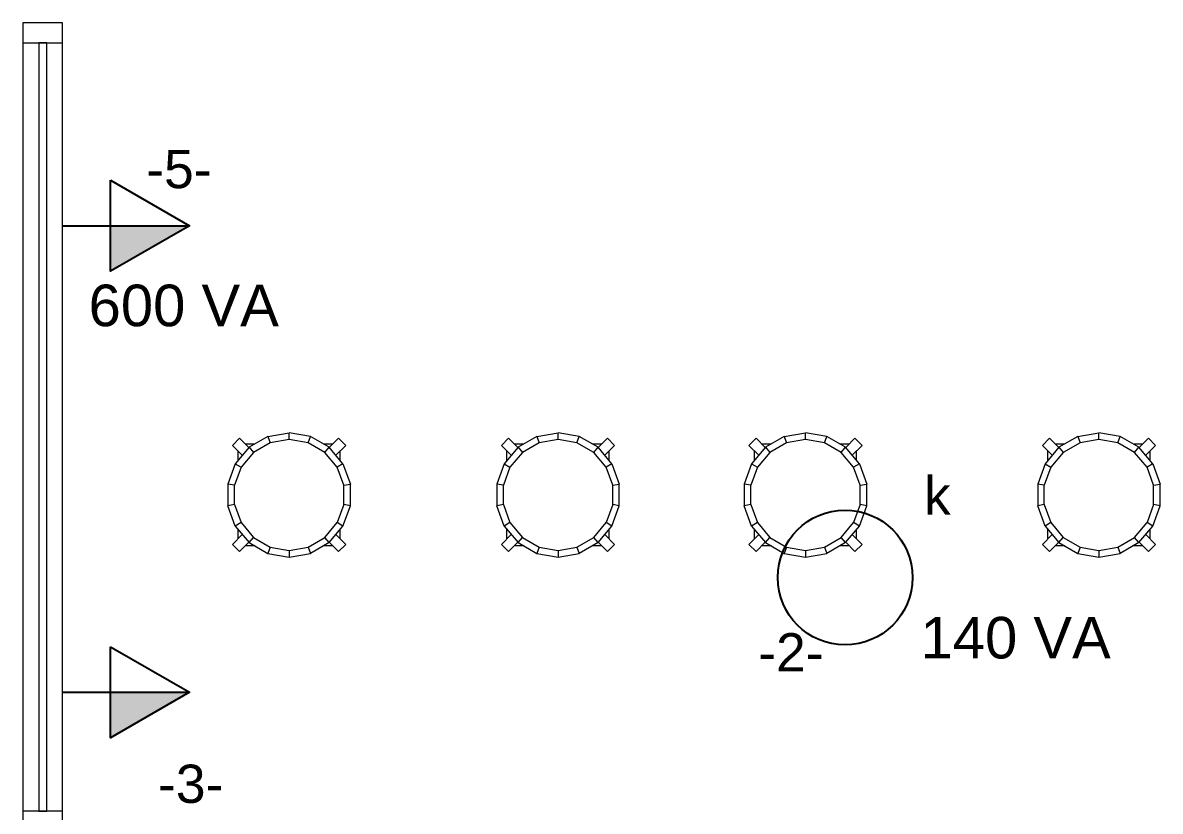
# Model space of a CAD drawing. Header units: metres. Extents: x -182 to 99, y 70 to 113.
# Drawn here: x -6.784 to -3.934, y 90.081 to 92.056 of the extents above; entities that cross this region are included whole.
import ezdxf

# ---------------------------------------------------------------- set-up
doc = ezdxf.new("R2010")
doc.units = ezdxf.units.M
doc.header["$LTSCALE"] = 0.01
for name, color, linetype, lineweight in [('A-GLAZ', 6, 'Continuous', 9), ('A-GLAZ-CWMG', 3, 'Continuous', 9), ('G-IMPT', 1, 'Continuous', 9), ('I-FURN', 6, 'Continuous', 9)]:
    doc.layers.add(name, color=color, linetype=linetype, lineweight=lineweight)
doc.layers.add('Elétrica', color=7, linetype='Continuous')
doc.layers.get('0').off()
doc.layers.get('I-FURN').off()
doc.styles.add('Arial', font='arial.ttf', dxfattribs={"height": 0.29506})

# ---------------------------------------------------------------- blocks, each defined once
blk = doc.blocks.new('Seating25 - 12ZSTG25_dwg-262775-Nivel 4')
at = {"layer": 'G-IMPT'}
for p, q in [((-0.0533, 0.1465), (-0.1002, 0.1194)), ((-0.0533, 0.1465), (0, 0.1558)), ((-0.0533, 0.1465), (-0.0475, 0.1307)), ((0.0533, 0.1465), (0, 0.1558)), ((0, 0.139), (0, 0.1558)), ((0.0475, 0.1307), (0.0533, 0.1465)), ((0.1002, 0.1194), (0.0533, 0.1465)), ((-0.1418, 0.1238), (-0.1238, 0.1418)), ((-0.1171, 0.0992), (-0.1418, 0.1238)), ((-0.1002, 0.1194), (-0.135, 0.0779)), ((-0.1007, 0.1187), (-0.1238, 0.1418)), ((-0.1099, 0.1279), (-0.0854, 0.1279)), ((-0.1002, 0.1194), (-0.0894, 0.1065)), ((-0.0475, 0.1307), (-0.0894, 0.1065)), ((0, 0.139), (-0.0475, 0.1307)), ((0.0475, 0.1307), (0, 0.139)), ((0.0894, 0.1065), (0.0475, 0.1307)), ((0.0854, 0.1279), (0.1099, 0.1279)), ((0.0894, 0.1065), (0.1002, 0.1194)), ((0.135, 0.0779), (0.1002, 0.1194)), ((0.1007, 0.1187), (0.1238, 0.1418)), ((0.1171, 0.0992), (0.1418, 0.1238)), ((0.1238, 0.1418), (0.1418, 0.1238)), ((-0.1279, 0.0863), (-0.1279, 0.1099)), ((-0.0894, 0.1065), (-0.1204, 0.0695)), ((0.1204, 0.0695), (0.0894, 0.1065)), ((0.1279, 0.0863), (0.1279, 0.1099)), ((-0.135, 0.0779), (-0.1535, 0.0271)), ((-0.1204, 0.0695), (-0.1369, 0.0241)), ((-0.135, 0.0779), (-0.1204, 0.0695)), ((0.135, 0.0779), (0.1204, 0.0695)), ((0.1369, 0.0241), (0.1204, 0.0695)), ((0.135, 0.0779), (0.1535, 0.0271)), ((-0.1535, 0.0271), (-0.1535, -0.0271)), ((-0.1369, 0.0241), (-0.1535, 0.0271)), ((-0.1369, -0.0241), (-0.1369, 0.0241)), ((0.1369, 0.0241), (0.1535, 0.0271)), ((0.1369, -0.0241), (0.1369, 0.0241)), ((0.1535, -0.0271), (0.1535, 0.0271)), ((-0.1369, -0.0241), (-0.1535, -0.0271)), ((-0.135, -0.0779), (-0.1535, -0.0271)), ((-0.1369, -0.0241), (-0.1204, -0.0695)), ((0.1369, -0.0241), (0.1204, -0.0695)), ((0.135, -0.0779), (0.1535, -0.0271)), ((0.1535, -0.0271), (0.1369, -0.0241)), ((-0.1204, -0.0695), (-0.135, -0.0779)), ((-0.135, -0.0779), (-0.1002, -0.1194)), ((-0.1204, -0.0695), (-0.0894, -0.1065)), ((0.0894, -0.1065), (0.1204, -0.0695)), ((0.1002, -0.1194), (0.135, -0.0779)), ((0.135, -0.0779), (0.1204, -0.0695)), ((-0.1171, -0.0992), (-0.1418, -0.1238)), ((-0.1279, -0.1099), (-0.1279, -0.0863)), ((-0.1002, -0.1194), (-0.0894, -0.1065)), ((-0.0894, -0.1065), (-0.0475, -0.1307)), ((0.0475, -0.1307), (0.0894, -0.1065)), ((0.1002, -0.1194), (0.0894, -0.1065)), ((0.1418, -0.1238), (0.1171, -0.0992)), ((0.1279, -0.1099), (0.1279, -0.0863)), ((-0.1238, -0.1418), (-0.1418, -0.1238)), ((-0.1007, -0.1187), (-0.1238, -0.1418)), ((-0.0854, -0.1279), (-0.1099, -0.1279)), ((-0.1002, -0.1194), (-0.0533, -0.1465)), ((-0.0475, -0.1307), (-0.0533, -0.1465)), ((-0.0475, -0.1307), (0, -0.139)), ((0, -0.139), (0.0475, -0.1307)), ((0, -0.139), (0, -0.1558)), ((0.0475, -0.1307), (0.0533, -0.1465)), ((0.1002, -0.1194), (0.0533, -0.1465)), ((0.1099, -0.1279), (0.0854, -0.1279)), ((0.1238, -0.1418), (0.1007, -0.1187)), ((0.1238, -0.1418), (0.1418, -0.1238)), ((-0.0533, -0.1465), (0, -0.1558)), ((0, -0.1558), (0.0533, -0.1465))]:
    blk.add_line(p, q, dxfattribs=at)
blk = doc.blocks.new('Seating25 - Seating25-263138-Nivel 4')
blk.add_blockref('Seating25 - 12ZSTG25_dwg-262775-Nivel 4', (0, 0))
blk = doc.blocks.new('Panel de sistema - Acristalado 2-563068-Nivel 4')
at = {"layer": 'A-GLAZ'}
for p, q in [((0.9626, 0.01), (-0.9626, 0.01)), ((-0.9626, 0.01), (-0.9626, -0.01)), ((0.9626, -0.01), (0.9626, 0.01)), ((-0.9626, -0.01), (0.9626, -0.01))]:
    blk.add_line(p, q, dxfattribs=at)
blk = doc.blocks.new('Montante rectangular - Montante rectangular - 5 x 10 cm-563062-Nivel 4')
at = {"layer": 'A-GLAZ-CWMG', "lineweight": 13}
for p, q in [((-0.025, 0.05), (0.025, 0.05)), ((-0.025, -0.05), (-0.025, 0.05)), ((0.025, 0.05), (0.025, -0.05)), ((0.025, -0.05), (-0.025, -0.05))]:
    blk.add_line(p, q, dxfattribs=at)
blk = doc.blocks.new('Montante rectangular - Montante rectangular - 5 x 10 cm-562963-Nivel 4')
at = {"layer": 'A-GLAZ-CWMG'}
for p, q in [((-9.337, -5.5234), (-9.337, -7.4486)), ((-9.237, -7.4486), (-9.237, -5.5234))]:
    blk.add_line(p, q, dxfattribs=at)

msp = doc.modelspace()

# ---------------------------------------------------------------- hatches: boundary and pattern name
at = {"layer": 'Elétrica'}
for points in [[(-6.3663, 91.5478), (-6.564, 91.5478), (-6.564, 91.4336)], [(-6.3663, 90.3791), (-6.564, 90.3791), (-6.564, 90.265)]]:
    msp.add_hatch(color=256, dxfattribs=at).paths.add_polyline_path(points)

# ---------------------------------------------------------------- linework, layer by layer
for p, q in [((-6.6839, 91.5478), (-6.3663, 91.5478)), ((-6.6839, 90.3791), (-6.3663, 90.3791))]:
    msp.add_line(p, q, dxfattribs=at)
for points in [[(-6.564, 91.662), (-6.3663, 91.5478), (-6.564, 91.4336)], [(-6.564, 90.4933), (-6.3663, 90.3791), (-6.564, 90.265)]]:
    msp.add_lwpolyline(points, close=True, dxfattribs=at)
msp.add_circle((-4.7237, 90.6666), 0.1688, dxfattribs=at)

# ---------------------------------------------------------------- block references
at = {"layer": 'A-GLAZ', "rotation": 89.9999999999999}
msp.add_blockref('Panel de sistema - Acristalado 2-563068-Nivel 4', (-6.7339, 91.0437), dxfattribs=at)
at = {"layer": 'A-GLAZ-CWMG', "extrusion": (0, 0, -1), "rotation": 90.00000000000004}
for p in [(6.7339, 92.0313), (6.7339, 90.0561)]:
    msp.add_blockref('Montante rectangular - Montante rectangular - 5 x 10 cm-563062-Nivel 4', p, dxfattribs=at)
at = {"layer": 'A-GLAZ-CWMG'}
msp.add_blockref('Montante rectangular - Montante rectangular - 5 x 10 cm-562963-Nivel 4', (2.5531, 97.5297), dxfattribs=at)
at = {"layer": 'I-FURN'}
for p in [(-6.1167, 90.8735), (-5.4429, 90.8735), (-4.8229, 90.8735), (-4.0877, 90.8735)]:
    msp.add_blockref('Seating25 - Seating25-263138-Nivel 4', p, dxfattribs=at)

# ---------------------------------------------------------------- texts
at = {"layer": 'Elétrica', "lineweight": 20, "style": 'Arial'}
for s, height, p in [('-5-', 0.09589, (-6.4745, 91.6419)), ('k', 0.0959, (-4.5263, 90.824)), ('-2-', 0.09589, (-4.9414, 90.4312)), ('-3-', 0.09589, (-6.445, 90.102))]:
    msp.add_text(s, height=height, dxfattribs=at).set_placement(p)
at = {"layer": 'Elétrica', "lineweight": 20, "char_height": 0.104025, "width": 0.595396, "attachment_point": 8, "style": 'Arial'}
for s, insert in [('{\\H0.0275x;\\P\\P}600 VA', (-6.3806, 91.2947)), ('{\\H0.0275x;\\P\\P}140 VA', (-4.2965, 90.4624))]:
    msp.add_mtext(s, dxfattribs=dict(at, insert=insert))

doc.saveas('drawing.dxf')
